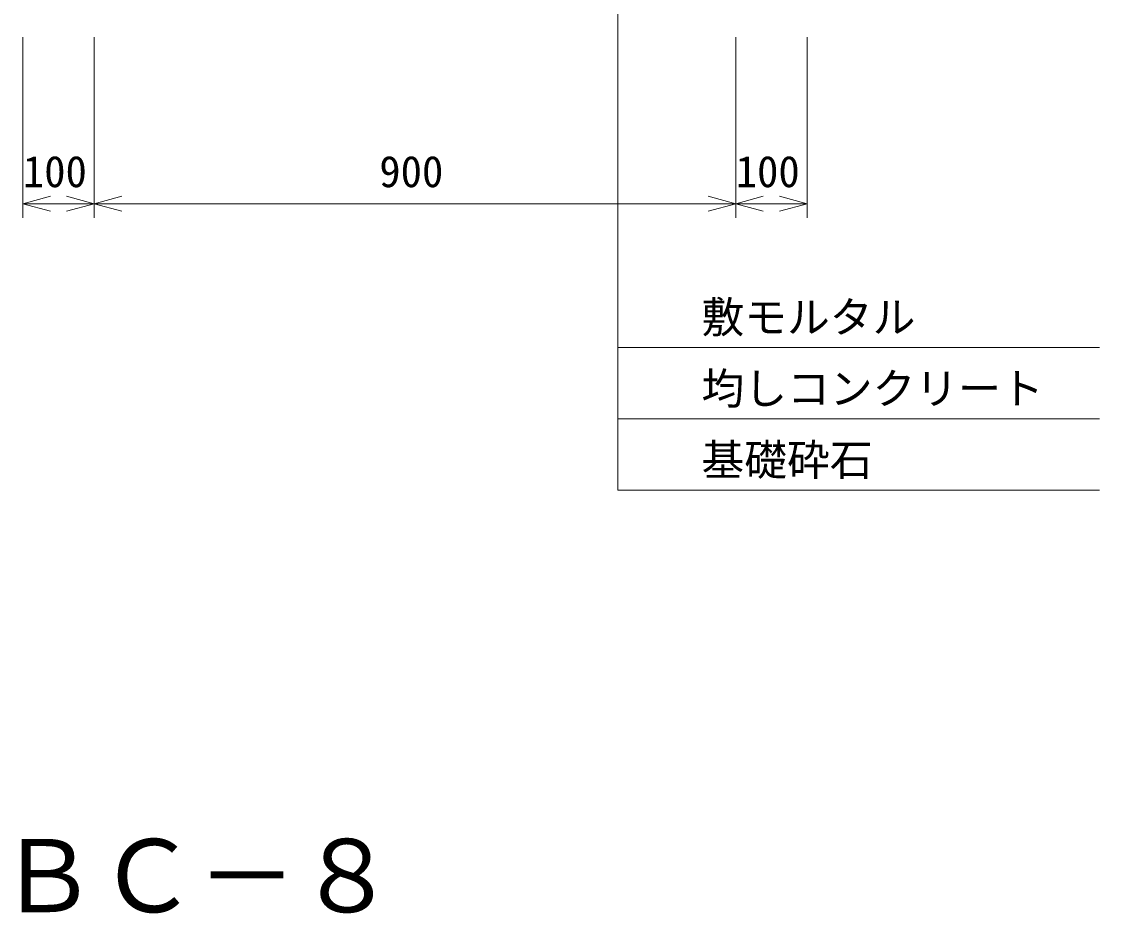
# Model space of a CAD drawing. Units: millimetres, scale not verified. Extents: x -400 to 400, y -275 to 275.
# Drawn here: x 164.5 to 240.1, y 62.1 to 124.6 of the extents above; entities that cross this region are included whole.
import ezdxf
from ezdxf.enums import TextEntityAlignment as Align

# ---------------------------------------------------------------- set-up
doc = ezdxf.new("R2010")
doc.units = ezdxf.units.MM
doc.layers.add('0-0', color=7, linetype='Continuous')
doc.layers.add('0-1_現況線', color=1, linetype='Continuous', lineweight=18)
doc.styles.add('ＭＳ ゴシック', font='')
doc.styles.get('ＭＳ ゴシック').set_extended_font_data('MS Gothic')

# ---------------------------------------------------------------- blocks, each defined once
blk = doc.blocks.new('-GLay-0-')
at = {"layer": '0-1_現況線', "color": 4}
for p, q in [((12536.06, 8664.42), (12536.06, 7775.12)), ((11701.39, 8156.71), (11701.39, 8410.11)), ((11801.39, 8156.71), (11801.39, 8410.11)), ((11801.39, 8156.71), (11801.39, 8410.11)), ((12701.39, 8156.71), (12701.39, 8410.11)), ((12701.39, 8156.71), (12701.39, 8410.11)), ((12801.39, 8156.71), (12801.39, 8410.11)), ((11701.39, 8176.71), (11740.03, 8187.07)), ((11801.39, 8176.71), (11762.75, 8187.07)), ((11801.39, 8176.71), (11840.03, 8187.07)), ((12701.39, 8176.71), (12662.75, 8187.07)), ((12701.39, 8176.71), (12740.03, 8187.07)), ((12801.39, 8176.71), (12762.75, 8187.07)), ((11701.39, 8176.71), (11801.39, 8176.71)), ((11701.39, 8176.71), (11740.03, 8166.36)), ((11801.39, 8176.71), (11762.75, 8166.36)), ((11801.39, 8176.71), (12701.39, 8176.71)), ((11801.39, 8176.71), (11840.03, 8166.36)), ((12701.39, 8176.71), (12662.75, 8166.36)), ((12701.39, 8176.71), (12801.39, 8176.71)), ((12701.39, 8176.71), (12740.03, 8166.36)), ((12801.39, 8176.71), (12762.75, 8166.36)), ((12536.06, 7975.12), (13211.6, 7975.12)), ((12536.06, 7875.12), (13211.6, 7875.12)), ((12536.06, 7775.12), (13211.6, 7775.12))]:
    blk.add_line(p, q, dxfattribs=at)
at = {"layer": '0-1_現況線', "color": 7, "style": 'ＭＳ ゴシック'}
for s, height, p in [('100', 43.99, (11701.39, 8186.71)), ('900', 43.99, (12201.39, 8186.71)), ('100', 43.99, (12701.39, 8186.71)), ('敷モルタル', 43.99, (12653.36, 7982.47)), ('均しコンクリート', 43.99, (12653.36, 7882.47)), ('基礎砕石', 43.99, (12653.36, 7782.47)), ('ＢＣ－８', 102.6, (11665.96, 7152.57))]:
    blk.add_text(s, height=height, dxfattribs=at).set_placement(p, align=Align.BOTTOM_LEFT)

msp = doc.modelspace()

# ---------------------------------------------------------------- block references
at = {"layer": '0-0', "xscale": 0.05, "yscale": 0.05}
msp.add_blockref('-GLay-0-', (-420.5, -297), dxfattribs=at)

doc.saveas('drawing.dxf')
